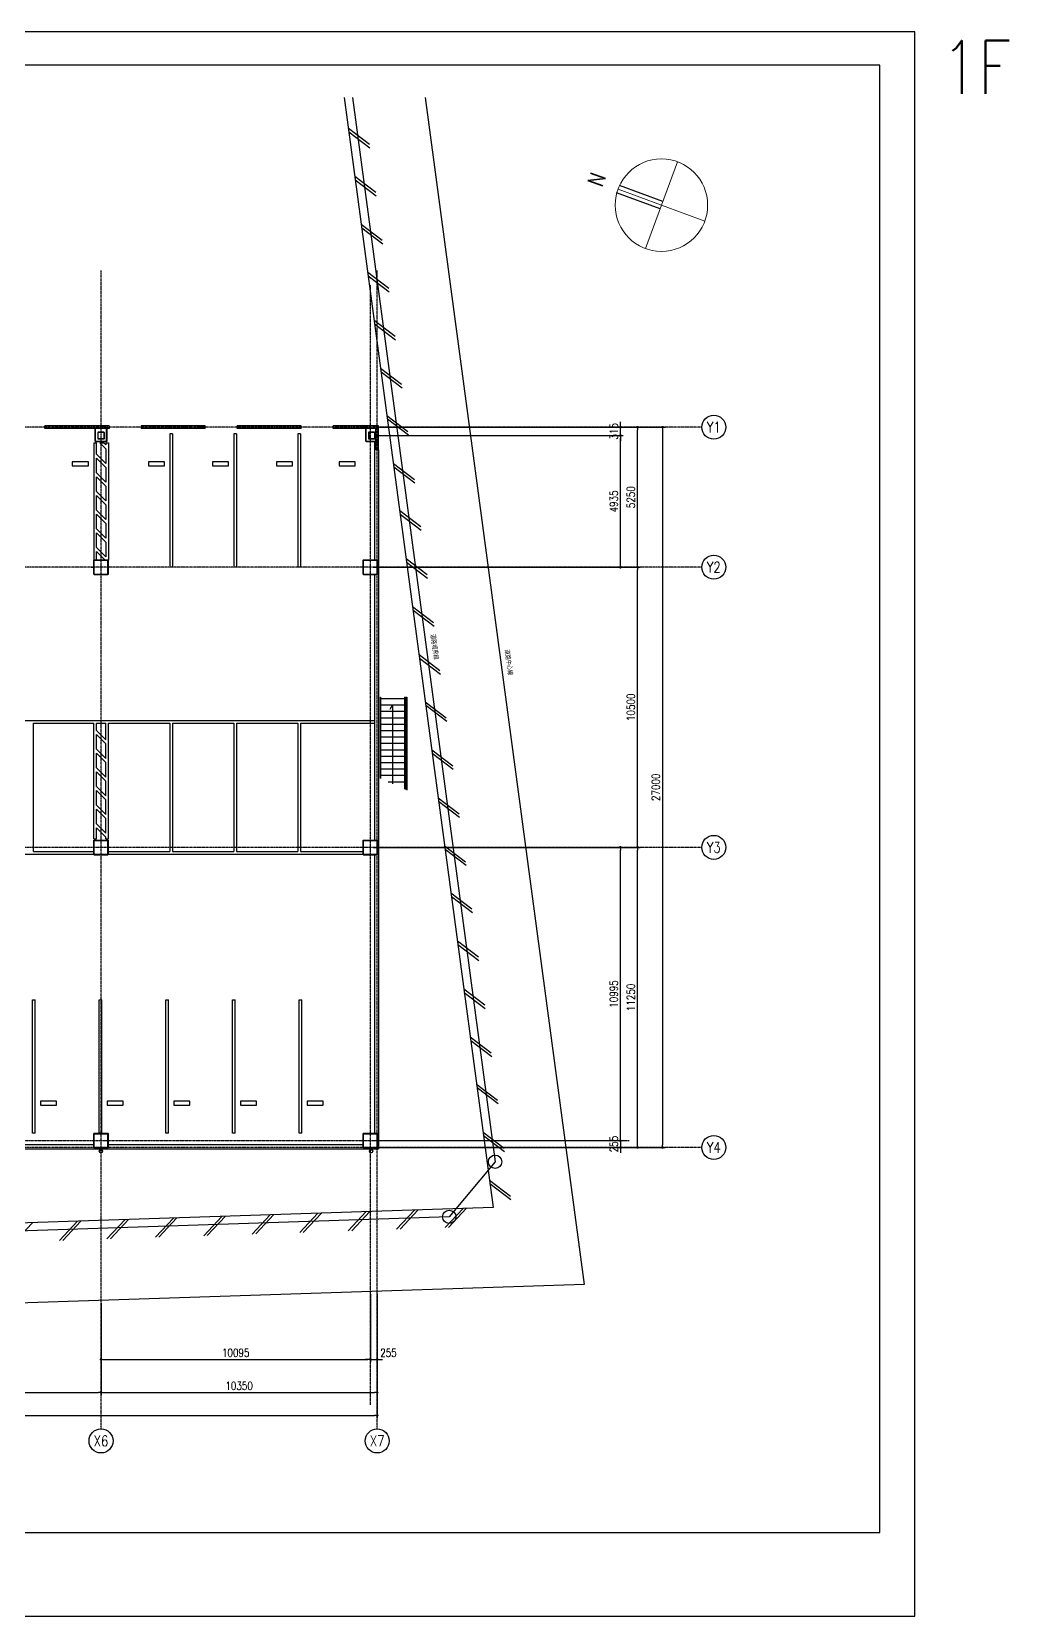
# Model space of a CAD drawing. Header units: millimetres. Extents: x 0 to 87637, y 0 to 59400.
# Drawn here: x 51002 to 87637, y 0 to 59400 of the extents above; entities that cross this region are included whole.
import ezdxf
from ezdxf.enums import TextEntityAlignment as Align

# ---------------------------------------------------------------- set-up
doc = ezdxf.new("R2010")
doc.units = ezdxf.units.MM
doc.header["$LTSCALE"] = 0.2
doc.linetypes.add('CENTER', pattern=[50.8, 31.75, -6.35, 6.35, -6.35])
doc.linetypes.add('PHANTOM', pattern=[63.5, 31.75, -6.35, 6.35, -6.35, 6.35, -6.35])
doc.layers.get('Defpoints').update_dxf_attribs({"color": 5})
for name, color, linetype in [('A_境界線', 9, 'PHANTOM'), ('A_寸法', 7, 'Continuous'), ('A_建築', 8, 'Continuous'), ('A_方位', 8, 'Continuous')]:
    doc.layers.add(name, color=color, linetype=linetype)
doc.layers.add('A_通芯', color=8, linetype='CENTER', plot=False)
doc.styles.add('Dim', font='simplex.shx', dxfattribs={"width": 0.8, "bigfont": 'extfont2.shx'})
doc.styles.get("Standard").update_dxf_attribs({"font": 'simplex.shx', "width": 0.8, "bigfont": 'extfont2.shx'})
doc.dimstyles.new('1-100', dxfattribs={"dimscale": 100, "dimtxt": 3, "dimasz": 1, "dimexe": 1, "dimexo": 1, "dimgap": 1, "dimtad": 1, "dimdec": 1, "dimrnd": 0.5, "dimdsep": 46, "dimtxsty": 'Dim', "dimblk": 'DOT', "dimcen": 2.5, "dimclrd": 256, "dimclre": 256, "dimclrt": 256, "dimadec": 0, "dimazin": 0, "dimtfac": 1, "dimtdec": 1, "dimtix": 1, "dimtmove": 2, "dimatfit": 3, "dimldrblk": 'OPEN30', "dimfxl": 1, "dimlwd": -1, "dimlwe": -1, "dimarcsym": 1})

# ---------------------------------------------------------------- blocks, each defined once
blk = doc.blocks.new('_Dot')
at = {"color": 0, "linetype": 'ByBlock', "lineweight": -2}
blk.add_line((-0.5, 0), (-1, 0), dxfattribs=at)
at = {"color": 0, "linetype": 'ByBlock', "const_width": 0.5}
blk.add_lwpolyline([(-0.25, 0, 1), (0.25, 0, 1)], format="xyb", close=True, dxfattribs=at)
blk = doc.blocks.new('*D122')
at = {"layer": 'A_寸法', "transparency": 16777216}
for p, q in [((45899, 11482), (45899, 8290)), ((53599, 11739), (53599, 8290)), ((45999, 8390), (53499, 8390))]:
    blk.add_line(p, q, dxfattribs=at)
at = {"layer": 'Defpoints', "color": 0, "transparency": 16777216}
for p in [(45899, 11582), (53599, 11839), (53599, 8390)]:
    blk.add_point(p, dxfattribs=at)
at = {"layer": 'A_寸法', "transparency": 16777216, "xscale": 100, "yscale": 100, "zscale": 100, "rotation": 180}
blk.add_blockref('_Dot', (45899, 8390), dxfattribs=at)
at = {"layer": 'A_寸法', "transparency": 16777216, "xscale": 100, "yscale": 100, "zscale": 100}
blk.add_blockref('_Dot', (53599, 8390), dxfattribs=at)
at = {"layer": 'A_寸法', "transparency": 16777216, "insert": (49749, 8640), "char_height": 300, "attachment_point": 5, "style": 'Dim'}
blk.add_mtext('7700', dxfattribs=at)
blk = doc.blocks.new('_Open30')
at = {"color": 0, "linetype": 'ByBlock', "lineweight": -2}
for p, q in [((-1, 0.27), (0, 0)), ((0, 0), (-1, -0.27)), ((0, 0), (-1, 0))]:
    blk.add_line(p, q, dxfattribs=at)
blk = doc.blocks.new('*D123')
at = {"layer": 'A_寸法', "transparency": 16777216}
for p, q in [((63949, 12083), (63949, 8290)), ((53599, 11739), (53599, 8290)), ((53699, 8390), (63849, 8390))]:
    blk.add_line(p, q, dxfattribs=at)
at = {"layer": 'Defpoints', "color": 0, "transparency": 16777216}
for p in [(63949, 12183), (53599, 11839), (63949, 8390)]:
    blk.add_point(p, dxfattribs=at)
at = {"layer": 'A_寸法', "transparency": 16777216, "xscale": 100, "yscale": 100, "zscale": 100, "rotation": 180}
blk.add_blockref('_Dot', (53599, 8390), dxfattribs=at)
at = {"layer": 'A_寸法', "transparency": 16777216, "xscale": 100, "yscale": 100, "zscale": 100}
blk.add_blockref('_Dot', (63949, 8390), dxfattribs=at)
at = {"layer": 'A_寸法', "transparency": 16777216, "insert": (58774, 8640), "char_height": 300, "attachment_point": 5, "style": 'Dim'}
blk.add_mtext('10350', dxfattribs=at)
blk = doc.blocks.new('*D126')
at = {"layer": 'A_寸法', "transparency": 16777216}
for p, q in [((63949, 12083), (63949, 7431)), ((15749, 11397), (15749, 7431)), ((15849, 7531), (63849, 7531))]:
    blk.add_line(p, q, dxfattribs=at)
at = {"layer": 'Defpoints', "color": 0, "transparency": 16777216}
for p in [(63949, 12183), (15749, 11497), (63949, 7531)]:
    blk.add_point(p, dxfattribs=at)
at = {"layer": 'A_寸法', "transparency": 16777216, "xscale": 100, "yscale": 100, "zscale": 100, "rotation": 180}
blk.add_blockref('_Dot', (15749, 7531), dxfattribs=at)
at = {"layer": 'A_寸法', "transparency": 16777216, "xscale": 100, "yscale": 100, "zscale": 100}
blk.add_blockref('_Dot', (63949, 7531), dxfattribs=at)
at = {"layer": 'A_寸法', "transparency": 16777216, "insert": (39849, 7781), "char_height": 300, "attachment_point": 5, "style": 'Dim'}
blk.add_mtext('48200', dxfattribs=at)
blk = doc.blocks.new('*D127')
at = {"layer": 'A_寸法', "transparency": 16777216}
for p, q in [((63694, 12075), (63694, 9528)), ((53599, 11739), (53599, 9528)), ((53699, 9628), (63594, 9628))]:
    blk.add_line(p, q, dxfattribs=at)
at = {"layer": 'Defpoints', "color": 0, "transparency": 16777216}
for p in [(63694, 12175), (53599, 11839), (63694, 9628)]:
    blk.add_point(p, dxfattribs=at)
at = {"layer": 'A_寸法', "transparency": 16777216, "xscale": 100, "yscale": 100, "zscale": 100, "rotation": 180}
blk.add_blockref('_Dot', (53599, 9628), dxfattribs=at)
at = {"layer": 'A_寸法', "transparency": 16777216, "xscale": 100, "yscale": 100, "zscale": 100}
blk.add_blockref('_Dot', (63694, 9628), dxfattribs=at)
at = {"layer": 'A_寸法', "transparency": 16777216, "insert": (58647, 9878), "char_height": 300, "attachment_point": 5, "style": 'Dim'}
blk.add_mtext('10095', dxfattribs=at)
blk = doc.blocks.new('*D128')
at = {"layer": 'A_寸法', "transparency": 16777216}
for p, q in [((63694, 12075), (63694, 9528)), ((63949, 12083), (63949, 9528)), ((63594, 9628), (63494, 9628)), ((63694, 9628), (63949, 9628)), ((64049, 9628), (64149, 9628))]:
    blk.add_line(p, q, dxfattribs=at)
at = {"layer": 'Defpoints', "color": 0, "transparency": 16777216}
for p in [(63694, 12175), (63949, 12183), (63949, 9628)]:
    blk.add_point(p, dxfattribs=at)
at = {"layer": 'A_寸法', "transparency": 16777216, "xscale": 100, "yscale": 100, "zscale": 100}
blk.add_blockref('_Dot', (63694, 9628), dxfattribs=at)
at = {"layer": 'A_寸法', "transparency": 16777216, "xscale": 100, "yscale": 100, "zscale": 100, "rotation": 180}
blk.add_blockref('_Dot', (63949, 9628), dxfattribs=at)
at = {"layer": 'A_寸法', "transparency": 16777216, "insert": (64372, 9878), "char_height": 300, "attachment_point": 5, "style": 'Dim'}
blk.add_mtext('255', dxfattribs=at)
blk = doc.blocks.new('*D129')
at = {"layer": 'A_寸法', "transparency": 16777216}
for p, q in [((64049, 44575), (74740, 44575)), ((74640, 44475), (74640, 17675)), ((63794, 17575), (74740, 17575))]:
    blk.add_line(p, q, dxfattribs=at)
at = {"layer": 'Defpoints', "color": 0, "transparency": 16777216}
for p in [(63949, 44575), (63694, 17575), (74640, 17575)]:
    blk.add_point(p, dxfattribs=at)
at = {"layer": 'A_寸法', "transparency": 16777216, "xscale": 100, "yscale": 100, "zscale": 100}
for p, rotation in [((74640, 44575), 90), ((74640, 17575), 270)]:
    blk.add_blockref('_Dot', p, dxfattribs=dict(at, rotation=rotation))
at = {"layer": 'A_寸法', "transparency": 16777216, "insert": (74390, 31075), "char_height": 300, "attachment_point": 5, "rotation": 90, "style": 'Dim'}
blk.add_mtext('27000', dxfattribs=at)
blk = doc.blocks.new('*D112')
at = {"layer": 'A_寸法', "transparency": 16777216}
for p, q in [((63794, 28825), (73804, 28825)), ((73704, 17675), (73704, 28725)), ((63794, 17575), (73804, 17575))]:
    blk.add_line(p, q, dxfattribs=at)
at = {"layer": 'Defpoints', "color": 0, "transparency": 16777216}
for p in [(63694, 28825), (73704, 28825), (63694, 17575)]:
    blk.add_point(p, dxfattribs=at)
at = {"layer": 'A_寸法', "transparency": 16777216, "xscale": 100, "yscale": 100, "zscale": 100}
for p, rotation in [((73704, 28825), 90), ((73704, 17575), 270)]:
    blk.add_blockref('_Dot', p, dxfattribs=dict(at, rotation=rotation))
at = {"layer": 'A_寸法', "transparency": 16777216, "insert": (73454, 23200), "char_height": 300, "attachment_point": 5, "rotation": 90, "style": 'Dim'}
blk.add_mtext('11250', dxfattribs=at)
blk = doc.blocks.new('*D113')
at = {"layer": 'A_寸法', "transparency": 16777216}
for p, q in [((63794, 39325), (73804, 39325)), ((73704, 28925), (73704, 39225)), ((63794, 28825), (73804, 28825))]:
    blk.add_line(p, q, dxfattribs=at)
at = {"layer": 'Defpoints', "color": 0, "transparency": 16777216}
for p in [(63694, 39325), (73704, 39325), (63694, 28825)]:
    blk.add_point(p, dxfattribs=at)
at = {"layer": 'A_寸法', "transparency": 16777216, "xscale": 100, "yscale": 100, "zscale": 100}
for p, rotation in [((73704, 39325), 90), ((73704, 28825), 270)]:
    blk.add_blockref('_Dot', p, dxfattribs=dict(at, rotation=rotation))
at = {"layer": 'A_寸法', "transparency": 16777216, "insert": (73454, 34075), "char_height": 300, "attachment_point": 5, "rotation": 90, "style": 'Dim'}
blk.add_mtext('10500', dxfattribs=at)
blk = doc.blocks.new('*D114')
at = {"layer": 'A_寸法', "transparency": 16777216}
for p, q in [((64049, 44575), (73804, 44575)), ((73704, 39425), (73704, 44475)), ((63794, 39325), (73804, 39325))]:
    blk.add_line(p, q, dxfattribs=at)
at = {"layer": 'Defpoints', "color": 0, "transparency": 16777216}
for p in [(63949, 44575), (73704, 44575), (63694, 39325)]:
    blk.add_point(p, dxfattribs=at)
at = {"layer": 'A_寸法', "transparency": 16777216, "xscale": 100, "yscale": 100, "zscale": 100}
for p, rotation in [((73704, 44575), 90), ((73704, 39325), 270)]:
    blk.add_blockref('_Dot', p, dxfattribs=dict(at, rotation=rotation))
at = {"layer": 'A_寸法', "transparency": 16777216, "insert": (73454, 41950), "char_height": 300, "attachment_point": 5, "rotation": 90, "style": 'Dim'}
blk.add_mtext('5250', dxfattribs=at)
blk = doc.blocks.new('*D115')
at = {"layer": 'A_寸法', "transparency": 16777216}
for p, q in [((63794, 17830), (73165, 17830)), ((73065, 17930), (73065, 18030)), ((73065, 17830), (73065, 17575)), ((63794, 17575), (73165, 17575)), ((73065, 17475), (73065, 17375))]:
    blk.add_line(p, q, dxfattribs=at)
at = {"layer": 'Defpoints', "color": 0, "transparency": 16777216}
for p in [(63694, 17830), (63694, 17575), (73065, 17575)]:
    blk.add_point(p, dxfattribs=at)
at = {"layer": 'A_寸法', "transparency": 16777216, "xscale": 100, "yscale": 100, "zscale": 100}
for p, rotation in [((73065, 17830), 270), ((73065, 17575), 90)]:
    blk.add_blockref('_Dot', p, dxfattribs=dict(at, rotation=rotation))
at = {"layer": 'A_寸法', "transparency": 16777216, "insert": (72815, 17702), "char_height": 300, "attachment_point": 5, "rotation": 90, "style": 'Dim'}
blk.add_mtext('255', dxfattribs=at)
blk = doc.blocks.new('*D116')
at = {"layer": 'A_寸法', "transparency": 16777216}
for p, q in [((63794, 28825), (73165, 28825)), ((73065, 17930), (73065, 28725)), ((63794, 17830), (73165, 17830))]:
    blk.add_line(p, q, dxfattribs=at)
at = {"layer": 'Defpoints', "color": 0, "transparency": 16777216}
for p in [(63694, 28825), (73065, 28825), (63694, 17830)]:
    blk.add_point(p, dxfattribs=at)
at = {"layer": 'A_寸法', "transparency": 16777216, "xscale": 100, "yscale": 100, "zscale": 100}
for p, rotation in [((73065, 28825), 90), ((73065, 17830), 270)]:
    blk.add_blockref('_Dot', p, dxfattribs=dict(at, rotation=rotation))
at = {"layer": 'A_寸法', "transparency": 16777216, "insert": (72815, 23327), "char_height": 300, "attachment_point": 5, "rotation": 90, "style": 'Dim'}
blk.add_mtext('10995', dxfattribs=at)
blk = doc.blocks.new('*D117')
at = {"layer": 'A_寸法', "transparency": 16777216}
for p, q in [((63844, 44260), (73165, 44260)), ((73065, 39425), (73065, 44160)), ((63794, 39325), (73165, 39325))]:
    blk.add_line(p, q, dxfattribs=at)
at = {"layer": 'Defpoints', "color": 0, "transparency": 16777216}
for p in [(63744, 44260), (73065, 44260), (63694, 39325)]:
    blk.add_point(p, dxfattribs=at)
at = {"layer": 'A_寸法', "transparency": 16777216, "xscale": 100, "yscale": 100, "zscale": 100}
for p, rotation in [((73065, 44260), 90), ((73065, 39325), 270)]:
    blk.add_blockref('_Dot', p, dxfattribs=dict(at, rotation=rotation))
at = {"layer": 'A_寸法', "transparency": 16777216, "insert": (72815, 41792), "char_height": 300, "attachment_point": 5, "rotation": 90, "style": 'Dim'}
blk.add_mtext('4935', dxfattribs=at)
blk = doc.blocks.new('*D111')
at = {"layer": 'A_寸法', "transparency": 16777216}
for p, q in [((64036, 44575), (73165, 44575)), ((73065, 44675), (73065, 44775)), ((73065, 44260), (73065, 44575)), ((63844, 44260), (73165, 44260)), ((73065, 44160), (73065, 44060))]:
    blk.add_line(p, q, dxfattribs=at)
at = {"layer": 'Defpoints', "color": 0, "transparency": 16777216}
for p in [(63936, 44575), (73065, 44575), (63744, 44260)]:
    blk.add_point(p, dxfattribs=at)
at = {"layer": 'A_寸法', "transparency": 16777216, "xscale": 100, "yscale": 100, "zscale": 100}
for p, rotation in [((73065, 44575), 270), ((73065, 44260), 90)]:
    blk.add_blockref('_Dot', p, dxfattribs=dict(at, rotation=rotation))
at = {"layer": 'A_寸法', "transparency": 16777216, "insert": (72815, 44417), "char_height": 300, "attachment_point": 5, "rotation": 90, "style": 'Dim'}
blk.add_mtext('315', dxfattribs=at)

msp = doc.modelspace()

# ---------------------------------------------------------------- linework, layer by layer
at = {"layer": 'A_境界線', "linetype": 'Continuous', "lineweight": -3}
for p, q in [((62716.26, 56935.11), (68292.94, 15329.84)), ((63018.95, 56935.11), (68366.61, 17038.52)), ((65743.09, 56935.11), (71706.87, 12441.9)), ((62871.02, 55780.5), (63657.81, 55179.7)), ((62888.52, 55649.95), (63675.31, 55049.14)), ((63112.18, 53981.33), (63898.97, 53380.52)), ((63129.68, 53850.77), (63916.47, 53249.97)), ((63353.34, 52182.15), (64140.13, 51581.35)), ((63370.84, 52051.59), (64157.63, 51450.79)), ((63594.5, 50382.97), (64381.29, 49782.17)), ((63612, 50252.42), (64398.79, 49651.62)), ((63835.65, 48583.8), (64622.44, 47983)), ((63853.15, 48453.24), (64639.94, 47852.44)), ((64076.81, 46784.62), (64863.6, 46183.82)), ((64094.31, 46654.07), (64881.1, 46053.26)), ((64313.91, 45015.7), (65100.7, 44414.9)), ((64331.41, 44885.14), (65118.2, 44284.34)), ((64555.07, 43216.52), (65341.86, 42615.72)), ((64572.57, 43085.97), (65359.36, 42485.17)), ((64792.17, 41447.6), (65578.96, 40846.8)), ((64809.67, 41317.04), (65596.46, 40716.24)), ((65033.33, 39648.42), (65820.12, 39047.62)), ((65050.83, 39517.87), (65837.62, 38917.06)), ((65274.49, 37849.25), (66061.28, 37248.44)), ((65291.99, 37718.69), (66078.78, 37117.89)), ((65515.65, 36050.07), (66302.44, 35449.27)), ((65533.15, 35919.51), (66319.94, 35318.71)), ((65752.75, 34281.15), (66539.54, 33680.35)), ((65770.25, 34150.59), (66557.04, 33549.79)), ((65993.91, 32481.97), (66780.7, 31881.17)), ((66011.41, 32351.41), (66798.2, 31750.61)), ((66235.07, 30682.79), (67021.86, 30081.99)), ((66252.57, 30552.24), (67039.36, 29951.44)), ((66476.22, 28883.62), (67263.01, 28282.82)), ((66493.72, 28753.06), (67280.51, 28152.26)), ((66713.33, 27114.7), (67500.12, 26513.9)), ((66730.82, 26984.14), (67517.62, 26383.34)), ((66954.48, 25315.52), (67741.27, 24714.72)), ((66971.98, 25184.96), (67758.77, 24584.16)), ((67195.64, 23516.34), (67982.43, 22915.54)), ((67213.14, 23385.79), (67999.93, 22784.99)), ((67436.8, 21717.17), (68223.59, 21116.37)), ((67454.3, 21586.61), (68241.09, 20985.81)), ((67673.91, 19948.25), (68460.69, 19347.44)), ((67691.41, 19817.69), (68478.19, 19216.89)), ((67915.06, 18149.07), (68701.85, 17548.27)), ((67932.56, 18018.51), (68719.35, 17417.71)), ((68366.6, 17038.5), (66648.73, 14974.86)), ((68156.22, 16349.89), (68943.01, 15749.09)), ((68173.72, 16219.34), (68960.51, 15618.54)), ((68292.94, 15329.84), (30381.83, 14066.88)), ((66648.73, 14974.9), (30386.67, 13766.87)), ((54498.28, 14870.28), (53821.98, 14147.37)), ((54629.93, 14874.67), (53953.63, 14151.75)), ((56312.54, 14930.72), (55636.23, 14207.81)), ((56444.19, 14935.11), (55767.88, 14212.19)), ((58126.8, 14991.16), (57450.5, 14268.25)), ((58258.45, 14995.55), (57582.14, 14272.63)), ((59941.06, 15051.6), (59264.75, 14328.69)), ((60072.71, 15055.99), (59396.41, 14333.07)), ((61724.81, 15111.03), (61048.51, 14388.11)), ((61856.46, 15115.41), (61180.16, 14392.5)), ((63539.07, 15171.47), (62862.76, 14448.55)), ((63670.72, 15175.85), (62994.42, 14452.94)), ((65353.33, 15231.91), (64677.03, 14508.99)), ((65484.98, 15236.29), (64808.68, 14513.38)), ((67167.59, 15292.35), (66491.29, 14569.43)), ((67299.24, 15296.73), (66622.94, 14573.81)), ((51031.92, 14754.81), (50355.61, 14031.89)), ((52714.53, 14810.86), (52038.22, 14087.94)), ((52846.18, 14815.25), (52169.87, 14092.33)), ((71706.87, 12441.9), (30432.26, 11066.89))]:
    msp.add_line(p, q, dxfattribs=at)
for centre in [(68366.61, 17038.52), (66648.73, 14974.88)]:
    msp.add_circle(centre, 250, dxfattribs=at)
at = {"layer": 'A_寸法'}
for centre in [(76562.63, 44574.86), (76562.63, 39324.86), (76562.63, 28824.86), (76562.63, 17574.86), (53599.03, 6573.75), (63949.03, 6573.75)]:
    msp.add_circle(centre, 450, dxfattribs=at)
at = {"layer": 'A_建築', "linetype": 'Continuous', "lineweight": -3}
for p, q in [((53899.03, 44624.86), (51499.03, 44624.86)), ((51499.03, 44524.86), (51499.03, 44624.86)), ((51886.46, 44624.86), (51986.46, 44524.86)), ((51930.79, 44624.86), (52030.79, 44524.86)), ((52099.03, 44524.86), (52099.03, 44624.86)), ((52486.46, 44624.86), (52586.46, 44524.86)), ((52530.78, 44624.86), (52630.78, 44524.86)), ((52699.03, 44524.86), (52699.03, 44624.86)), ((53086.46, 44624.86), (53186.46, 44524.86)), ((53130.79, 44624.86), (53230.78, 44524.86)), ((53299.03, 44524.86), (53299.03, 44624.86)), ((53686.46, 44624.86), (53786.46, 44524.86)), ((53730.78, 44624.86), (53830.78, 44524.86)), ((53899.03, 44624.86), (53899.03, 44524.86)), ((53899.03, 44524.86), (53899.03, 44624.86)), ((57499.03, 44624.86), (55099.03, 44624.86)), ((55099.03, 44624.86), (55099.03, 44524.86)), ((55486.46, 44624.86), (55586.46, 44524.86)), ((55530.78, 44624.86), (55630.78, 44524.86)), ((55699.03, 44524.86), (55699.03, 44624.86)), ((56086.46, 44624.86), (56186.46, 44524.86)), ((56130.79, 44624.86), (56230.79, 44524.86)), ((56299.03, 44524.86), (56299.03, 44624.86)), ((56686.46, 44624.86), (56786.46, 44524.86)), ((56730.78, 44624.86), (56830.78, 44524.86)), ((56899.03, 44524.86), (56899.03, 44624.86)), ((57286.46, 44624.86), (57386.46, 44524.86)), ((57330.79, 44624.86), (57430.79, 44524.86)), ((57499.03, 44524.86), (57499.03, 44624.86)), ((61099.03, 44624.86), (58699.03, 44624.86)), ((58699.03, 44524.86), (58699.03, 44624.86)), ((59086.46, 44624.86), (59186.46, 44524.86)), ((59130.78, 44624.86), (59230.79, 44524.86)), ((59299.03, 44524.86), (59299.03, 44624.86)), ((59686.46, 44624.86), (59786.46, 44524.86)), ((59730.78, 44624.86), (59830.78, 44524.86)), ((59899.03, 44524.86), (59899.03, 44624.86)), ((60286.46, 44624.86), (60386.46, 44524.86)), ((60330.79, 44624.86), (60430.79, 44524.86)), ((60499.03, 44524.86), (60499.03, 44624.86)), ((60886.46, 44624.86), (60986.46, 44524.86)), ((60930.78, 44624.86), (61030.78, 44524.86)), ((61099.03, 44524.86), (61099.03, 44624.86)), ((63999.02, 44624.86), (62299.03, 44624.86)), ((62299.03, 44524.86), (62299.03, 44624.86)), ((62686.46, 44624.86), (62786.46, 44524.86)), ((62730.79, 44624.86), (62830.78, 44524.86)), ((62899.03, 44524.86), (62899.03, 44624.86)), ((63286.46, 44624.86), (63386.46, 44524.86)), ((63330.78, 44624.86), (63430.78, 44524.86)), ((63449.03, 44524.86), (63449.03, 44624.86)), ((63886.46, 44624.86), (63999.02, 44512.3)), ((63930.78, 44624.86), (63999.02, 44556.62)), ((63999.02, 43724.86), (63999.02, 44624.86)), ((53899.03, 44524.86), (51499.03, 44524.86)), ((53324.02, 43985.86), (53424.02, 43985.86)), ((53324.03, 43985.86), (53324.03, 39584.86)), ((53374.03, 44049.86), (53374.03, 44524.86)), ((53374.03, 44049.86), (53389.03, 44034.86)), ((53384.03, 44044.86), (53384.03, 44524.86)), ((53384.03, 44050.86), (53808.03, 44050.86)), ((53384.03, 44044.86), (53814.03, 44044.86)), ((53389.03, 44034.86), (53809.03, 44034.86)), ((53390.03, 44050.86), (53390.03, 44524.86)), ((53424.02, 43560.75), (53424.02, 43985.86)), ((53474.03, 44367.86), (53474.03, 44151.86)), ((53486.03, 44367.86), (53486.03, 44151.86)), ((53707.03, 44384.86), (53491.03, 44384.86)), ((53707.03, 44372.86), (53491.03, 44372.86)), ((53491.03, 44146.86), (53707.03, 44146.86)), ((53491.03, 44134.86), (53707.03, 44134.86)), ((53774.03, 43769.32), (53557.49, 43985.86)), ((53557.49, 43985.86), (53698.92, 43985.86)), ((53774.03, 43910.74), (53698.92, 43985.86)), ((53712.03, 44151.86), (53712.03, 44367.86)), ((53724.03, 44151.86), (53724.03, 44367.86)), ((53774.03, 43985.86), (53774.03, 43910.74)), ((53774.03, 43985.86), (53874.03, 43985.86)), ((53808.03, 44050.86), (53808.03, 44524.86)), ((53824.03, 44049.86), (53809.03, 44034.86)), ((53814.03, 44044.86), (53814.03, 44524.86)), ((53824.03, 44049.86), (53824.03, 44524.86)), ((53874.03, 43985.86), (53874.03, 39584.86)), ((57499.03, 44524.86), (55099.03, 44524.86)), ((56274.03, 44324.86), (56174.03, 44324.86)), ((56174.03, 44324.86), (56174.03, 39324.86)), ((56274.03, 44324.86), (56274.03, 39324.86)), ((58674.03, 44324.86), (58574.03, 44324.86)), ((58574.03, 44324.86), (58574.03, 39324.86)), ((58674.03, 44324.86), (58674.03, 39324.86)), ((61099.03, 44524.86), (58699.03, 44524.86)), ((61074.03, 44324.86), (60974.03, 44324.86)), ((60974.03, 44324.86), (60974.03, 39324.86)), ((61074.03, 44324.86), (61074.03, 39324.86)), ((63999.02, 44524.86), (62299.03, 44524.86)), ((63519.03, 44049.86), (63519.03, 44524.86)), ((63519.03, 44049.86), (63534.03, 44034.86)), ((63529.03, 44044.86), (63529.03, 44524.86)), ((63529.03, 44050.86), (63899.02, 44050.86)), ((63529.03, 44044.86), (63899.02, 44044.86)), ((63534.03, 44034.86), (63899.02, 44034.86)), ((63535.03, 44050.86), (63535.03, 44524.86)), ((63619.03, 44367.86), (63619.03, 44151.86)), ((63631.03, 44367.86), (63631.03, 44151.86)), ((63852.03, 44384.86), (63636.03, 44384.86)), ((63852.03, 44372.86), (63636.03, 44372.86)), ((63636.03, 44146.86), (63852.03, 44146.86)), ((63636.03, 44134.86), (63852.03, 44134.86)), ((63849.02, 44034.86), (63849.02, 39599.86)), ((63857.03, 44151.86), (63857.03, 44367.86)), ((63869.03, 44151.86), (63869.03, 44367.86)), ((63899.02, 43724.86), (63899.02, 44524.86)), ((63999.02, 44124.86), (63899.02, 44124.86)), ((63899.02, 44056.62), (63999.02, 43956.62)), ((63899.02, 44012.29), (63999.02, 43912.29)), ((53774.03, 43210.75), (53424.02, 43560.75)), ((53774.03, 43069.32), (53424.02, 43419.33)), ((53424.02, 42860.75), (53424.02, 43419.33)), ((53774.03, 43769.32), (53774.03, 43210.75)), ((63999.02, 43724.86), (63899.02, 43724.86)), ((63999.02, 43724.86), (63999.02, 17524.86)), ((53124.03, 43274.86), (52524.03, 43274.86)), ((52524.03, 43274.86), (52524.03, 43124.86)), ((52524.03, 43124.86), (53124.03, 43124.86)), ((53124.03, 43124.86), (53124.03, 43274.86)), ((53774.03, 42510.74), (53424.02, 42860.75)), ((53774.03, 43069.32), (53774.03, 42510.74)), ((55974.03, 43274.86), (55374.03, 43274.86)), ((55374.03, 43274.86), (55374.03, 43124.86)), ((55374.03, 43124.86), (55974.03, 43124.86)), ((55974.03, 43124.86), (55974.03, 43274.86)), ((58374.03, 43274.86), (57774.03, 43274.86)), ((57774.03, 43274.86), (57774.03, 43124.86)), ((57774.03, 43124.86), (58374.03, 43124.86)), ((58374.03, 43124.86), (58374.03, 43274.86)), ((60774.03, 43274.86), (60174.03, 43274.86)), ((60174.03, 43274.86), (60174.03, 43124.86)), ((60174.03, 43124.86), (60774.03, 43124.86)), ((60774.03, 43124.86), (60774.03, 43274.86)), ((63129.02, 43274.86), (62529.02, 43274.86)), ((62529.02, 43274.86), (62529.02, 43124.86)), ((62529.02, 43124.86), (63129.02, 43124.86)), ((63129.02, 43124.86), (63129.02, 43274.86)), ((53774.03, 42369.32), (53424.02, 42719.33)), ((53424.02, 42160.75), (53424.02, 42719.33)), ((53774.03, 42369.32), (53774.03, 41810.74)), ((53774.03, 41810.74), (53424.02, 42160.75)), ((53774.03, 41669.32), (53424.02, 42019.33)), ((53424.02, 41460.75), (53424.02, 42019.33)), ((53774.03, 41669.32), (53774.03, 41110.74)), ((53774.03, 41110.74), (53424.02, 41460.75)), ((53774.03, 40969.32), (53424.02, 41319.33)), ((53424.02, 40760.75), (53424.02, 41319.33)), ((53774.03, 40410.74), (53424.02, 40760.75)), ((53774.03, 40269.32), (53424.02, 40619.33)), ((53424.02, 40060.75), (53424.02, 40619.33)), ((53774.03, 40969.32), (53774.03, 40410.74)), ((53774.03, 39710.74), (53424.02, 40060.75)), ((53743.49, 39599.86), (53424.02, 39919.33)), ((53424.02, 39599.86), (53424.02, 39919.33)), ((53774.03, 40269.32), (53774.03, 39710.74)), ((53224.02, 39324.86), (53324.02, 39324.86)), ((53339.03, 39599.86), (53324.03, 39584.86)), ((53324.03, 39064.86), (53324.03, 39584.86)), ((53334.03, 39589.86), (53864.03, 39589.86)), ((53334.03, 39059.86), (53334.03, 39589.86)), ((53334.03, 39583.86), (53858.03, 39583.86)), ((53339.03, 39599.86), (53859.03, 39599.86)), ((53340.03, 39065.86), (53340.03, 39583.86)), ((53858.03, 39065.86), (53858.03, 39583.86)), ((53859.03, 39599.86), (53874.03, 39584.86)), ((53864.03, 39059.86), (53864.03, 39589.86)), ((53974.02, 39324.86), (53874.02, 39324.86)), ((53874.03, 39064.86), (53874.03, 39584.86)), ((56274.03, 39324.86), (56174.03, 39324.86)), ((58674.03, 39324.86), (58574.03, 39324.86)), ((61074.03, 39324.86), (60974.03, 39324.86)), ((63434.03, 39599.86), (63419.03, 39584.86)), ((63419.03, 39064.86), (63419.03, 39584.86)), ((63429.03, 39589.86), (63959.03, 39589.86)), ((63429.03, 39059.86), (63429.03, 39589.86)), ((63429.03, 39583.86), (63953.03, 39583.86)), ((63434.03, 39599.86), (63954.03, 39599.86)), ((63435.03, 39065.86), (63435.03, 39583.86)), ((63953.03, 39065.86), (63953.03, 39583.86)), ((63954.03, 39599.86), (63969.03, 39584.86)), ((63959.03, 39059.86), (63959.03, 39589.86)), ((63969.03, 39064.86), (63969.03, 39584.86)), ((53324.03, 39064.86), (53339.03, 39049.86)), ((53334.03, 39065.86), (53858.03, 39065.86)), ((53334.03, 39059.86), (53864.03, 39059.86)), ((53339.03, 39049.86), (53859.03, 39049.86)), ((53874.03, 39064.86), (53859.03, 39049.86)), ((63419.03, 39064.86), (63434.03, 39049.86)), ((63429.03, 39065.86), (63953.03, 39065.86)), ((63429.03, 39059.86), (63959.03, 39059.86)), ((63434.03, 39049.86), (63954.03, 39049.86)), ((63849.02, 39049.86), (63849.02, 29099.86)), ((63969.03, 39064.86), (63954.03, 39049.86)), ((64062.03, 34454.86), (64074.03, 34454.86)), ((64062.03, 34454.86), (64062.03, 31415.05)), ((64074.03, 34454.86), (64074.03, 31409.71)), ((64974.03, 34454.86), (64986.03, 34454.86)), ((64974.03, 34454.86), (64974.03, 31009.09)), ((64986.03, 34454.86), (64986.03, 31003.75)), ((65006.03, 34454.86), (65056.03, 34454.86)), ((65006.03, 34454.86), (65006.03, 30994.85)), ((65056.03, 34454.86), (65056.03, 30972.59)), ((64074.03, 34404.86), (64974.03, 34404.86)), ((64074.03, 34164.86), (64974.03, 34164.86)), ((64074.03, 33924.86), (64974.03, 33924.86)), ((64524.03, 34164.86), (64420.96, 33986.86)), ((64524.03, 34164.86), (64524.03, 31209.4)), ((27724.02, 33574.86), (63849.02, 33574.86)), ((51074.03, 28674.86), (51074.03, 33474.86)), ((51074.03, 33474.86), (53324.02, 33474.86)), ((53324.02, 29149.86), (53324.02, 33474.86)), ((53424.02, 33474.86), (53774.03, 33474.86)), ((53424.02, 33200.74), (53424.02, 33474.86)), ((53774.03, 32850.74), (53774.03, 33474.86)), ((53874.03, 33474.86), (56174.03, 33474.86)), ((53874.03, 29149.86), (53874.03, 33474.86)), ((56174.03, 33474.86), (56174.03, 28674.86)), ((56274.03, 33474.86), (58574.03, 33474.86)), ((56274.03, 33474.86), (56274.03, 28674.86)), ((58574.03, 33474.86), (58574.03, 28674.86)), ((58674.03, 33474.86), (60974.03, 33474.86)), ((58674.03, 33474.86), (58674.03, 28674.86)), ((60974.03, 33474.86), (60974.03, 28674.86)), ((61074.03, 33474.86), (63849.02, 33474.86)), ((61074.03, 33474.86), (61074.03, 28674.86)), ((64074.03, 33684.86), (64974.03, 33684.86)), ((64074.03, 33444.86), (64974.03, 33444.86)), ((53774.03, 32850.74), (53424.02, 33200.74)), ((53424.02, 32500.74), (53424.02, 33059.32)), ((53774.03, 32709.32), (53424.02, 33059.32)), ((53774.03, 32150.74), (53774.03, 32709.32)), ((64074.03, 33204.86), (64974.03, 33204.86)), ((64074.03, 32964.86), (64974.03, 32964.86)), ((64074.03, 32724.86), (64974.03, 32724.86)), ((53774.03, 32150.74), (53424.02, 32500.74)), ((53424.02, 31800.74), (53424.02, 32359.32)), ((53774.03, 32009.32), (53424.02, 32359.32)), ((64074.03, 32484.86), (64974.03, 32484.86)), ((64074.03, 32244.86), (64974.03, 32244.86)), ((53774.03, 31450.74), (53424.02, 31800.74)), ((53424.02, 31100.74), (53424.02, 31659.32)), ((53774.03, 31309.32), (53424.02, 31659.32)), ((53774.03, 31450.74), (53774.03, 32009.32)), ((64074.03, 32004.86), (64974.03, 32004.86)), ((64074.03, 31764.86), (64974.03, 31764.86)), ((64074.03, 31524.86), (64974.03, 31524.86)), ((53774.03, 30750.74), (53424.02, 31100.74)), ((53424.02, 30400.74), (53424.02, 30959.32)), ((53774.03, 30609.32), (53424.02, 30959.32)), ((53774.03, 30750.74), (53774.03, 31309.32)), ((64354.51, 31284.86), (64974.03, 31284.86)), ((53774.03, 30050.74), (53424.02, 30400.74)), ((53774.03, 30050.74), (53774.03, 30609.32)), ((53424.02, 29700.74), (53424.02, 30259.32)), ((53774.03, 29909.32), (53424.02, 30259.32)), ((53774.03, 29350.74), (53424.02, 29700.74)), ((53774.03, 29350.74), (53774.03, 29909.32)), ((53324.02, 29149.86), (53424.02, 29149.86)), ((53424.02, 29149.86), (53424.02, 29559.32)), ((53774.03, 29209.32), (53424.02, 29559.32)), ((53774.03, 29149.86), (53774.03, 29209.32)), ((53774.03, 29149.86), (53874.03, 29149.86)), ((46174.02, 28574.86), (53324.03, 28574.86)), ((51074.03, 28674.86), (53324.03, 28674.86)), ((53339.03, 29099.86), (53324.03, 29084.86)), ((53324.03, 28564.86), (53324.03, 29084.86)), ((53324.03, 28564.86), (53339.03, 28549.86)), ((53334.03, 29089.86), (53864.03, 29089.86)), ((53334.03, 28559.86), (53334.03, 29089.86)), ((53334.03, 29083.86), (53858.03, 29083.86)), ((53334.03, 28565.86), (53858.03, 28565.86)), ((53334.03, 28559.86), (53864.03, 28559.86)), ((53339.03, 29099.86), (53859.03, 29099.86)), ((53339.03, 28549.86), (53859.03, 28549.86)), ((53340.03, 28565.86), (53340.03, 29083.86)), ((53858.03, 28565.86), (53858.03, 29083.86)), ((53859.03, 29099.86), (53874.03, 29084.86)), ((53874.03, 28564.86), (53859.03, 28549.86)), ((53864.03, 28559.86), (53864.03, 29089.86)), ((53874.03, 28564.86), (53874.03, 29084.86)), ((53874.03, 28674.86), (56174.03, 28674.86)), ((53874.03, 28574.86), (63419.03, 28574.86)), ((56274.03, 28674.86), (58574.03, 28674.86)), ((58674.03, 28674.86), (60974.03, 28674.86)), ((61074.03, 28674.86), (63419.03, 28674.86)), ((63434.03, 29099.86), (63419.03, 29084.86)), ((63419.03, 28564.86), (63419.03, 29084.86)), ((63419.03, 28564.86), (63434.03, 28549.86)), ((63429.03, 29089.86), (63959.03, 29089.86)), ((63429.03, 28559.86), (63429.03, 29089.86)), ((63429.03, 29083.86), (63953.03, 29083.86)), ((63429.03, 28565.86), (63953.03, 28565.86)), ((63429.03, 28559.86), (63959.03, 28559.86)), ((63434.03, 29099.86), (63954.03, 29099.86)), ((63434.03, 28549.86), (63954.03, 28549.86)), ((63435.03, 28565.86), (63435.03, 29083.86)), ((63849.02, 28549.86), (63849.02, 18104.86)), ((63953.03, 28565.86), (63953.03, 29083.86)), ((63954.03, 29099.86), (63969.03, 29084.86)), ((63969.03, 28564.86), (63954.03, 28549.86)), ((63959.03, 28559.86), (63959.03, 29089.86)), ((63969.03, 28564.86), (63969.03, 29084.86)), ((51029.02, 18104.86), (51029.02, 23104.86)), ((51029.02, 23104.86), (51129.02, 23104.86)), ((51129.02, 18104.86), (51129.02, 23104.86)), ((53529.02, 18104.86), (53529.02, 23104.86)), ((53529.02, 23104.86), (53629.02, 23104.86)), ((53629.02, 18104.86), (53629.02, 23104.86)), ((56029.03, 18104.86), (56029.03, 23104.86)), ((56029.03, 23104.86), (56129.02, 23104.86)), ((56129.02, 18104.86), (56129.02, 23104.86)), ((58529.02, 18104.86), (58529.02, 23104.86)), ((58529.02, 23104.86), (58629.02, 23104.86)), ((58629.02, 18104.86), (58629.02, 23104.86)), ((61029.02, 18104.86), (61029.02, 23104.86)), ((61029.02, 23104.86), (61129.03, 23104.86)), ((61129.03, 18104.86), (61129.03, 23104.86)), ((51929.02, 19304.86), (51329.02, 19304.86)), ((51329.02, 19304.86), (51329.02, 19154.86)), ((51329.02, 19154.86), (51929.02, 19154.86)), ((51929.02, 19154.86), (51929.02, 19304.86)), ((54429.02, 19304.86), (53829.03, 19304.86)), ((53829.03, 19304.86), (53829.03, 19154.86)), ((53829.03, 19154.86), (54429.02, 19154.86)), ((54429.02, 19154.86), (54429.02, 19304.86)), ((56929.03, 19304.86), (56329.02, 19304.86)), ((56329.02, 19304.86), (56329.02, 19154.86)), ((56329.02, 19154.86), (56929.03, 19154.86)), ((56929.03, 19154.86), (56929.03, 19304.86)), ((59429.02, 19304.86), (58829.02, 19304.86)), ((58829.02, 19304.86), (58829.02, 19154.86)), ((58829.02, 19154.86), (59429.02, 19154.86)), ((59429.02, 19154.86), (59429.02, 19304.86)), ((61929.02, 19304.86), (61329.03, 19304.86)), ((61329.03, 19304.86), (61329.03, 19154.86)), ((61329.03, 19154.86), (61929.02, 19154.86)), ((61929.02, 19154.86), (61929.02, 19304.86)), ((51129.02, 18104.86), (51029.02, 18104.86)), ((53339.03, 18104.86), (53324.03, 18089.86)), ((53324.03, 17569.86), (53324.03, 18089.86)), ((53334.03, 18094.86), (53864.03, 18094.86)), ((53334.03, 17564.86), (53334.03, 18094.86)), ((53334.03, 18088.86), (53858.03, 18088.86)), ((53339.03, 18104.86), (53859.03, 18104.86)), ((53340.03, 17570.86), (53340.03, 18088.86)), ((53629.02, 18104.86), (53529.02, 18104.86)), ((53858.03, 17570.86), (53858.03, 18088.86)), ((53859.03, 18104.86), (53874.03, 18089.86)), ((53864.03, 17564.86), (53864.03, 18094.86)), ((53874.03, 17569.86), (53874.03, 18089.86)), ((56129.02, 18104.86), (56029.03, 18104.86)), ((58629.02, 18104.86), (58529.02, 18104.86)), ((61129.03, 18104.86), (61029.02, 18104.86)), ((63434.03, 18104.86), (63419.03, 18089.86)), ((63419.03, 17569.86), (63419.03, 18089.86)), ((63429.03, 18094.86), (63959.03, 18094.86)), ((63429.03, 17564.86), (63429.03, 18094.86)), ((63429.03, 18088.86), (63953.03, 18088.86)), ((63434.03, 18104.86), (63954.03, 18104.86)), ((63435.03, 17570.86), (63435.03, 18088.86)), ((63953.03, 17570.86), (63953.03, 18088.86)), ((63954.03, 18104.86), (63969.03, 18089.86)), ((63959.03, 17564.86), (63959.03, 18094.86)), ((63969.03, 17569.86), (63969.03, 18089.86)), ((20929.03, 17524.86), (63999.02, 17524.86)), ((53324.03, 17674.86), (46174.03, 17674.86)), ((53324.03, 17569.86), (53339.03, 17554.86)), ((53334.03, 17570.86), (53858.03, 17570.86)), ((53334.03, 17564.86), (53864.03, 17564.86)), ((53339.03, 17554.86), (53859.03, 17554.86)), ((53874.03, 17569.86), (53859.03, 17554.86)), ((63434.03, 17674.86), (53874.03, 17674.86)), ((63419.03, 17569.86), (63434.03, 17554.86)), ((63429.03, 17570.86), (63953.03, 17570.86)), ((63429.03, 17564.86), (63959.03, 17564.86)), ((63434.03, 17554.86), (63954.03, 17554.86)), ((63969.03, 17569.86), (63954.03, 17554.86))]:
    msp.add_line(p, q, dxfattribs=at)
for centre in [(53597.03, 17432.43), (63717.03, 17432.43)]:
    msp.add_circle(centre, 62.5, dxfattribs=at)
for centre, radius, start, end in [((53491.03, 44367.86), 17, 90, 180), ((53491.03, 44151.86), 17, 180, 270), ((53491.03, 44367.86), 5, 90, 180), ((53491.03, 44151.86), 5, 180, 270), ((53707.03, 44367.86), 17, 0, 90), ((53707.03, 44367.86), 5, 0, 90), ((53707.03, 44151.86), 5, 270, 0), ((53707.03, 44151.86), 17, 270, 0), ((63636.03, 44367.86), 17, 90, 180), ((63636.03, 44151.86), 17, 180, 270), ((63636.03, 44367.86), 5, 90, 180), ((63636.03, 44151.86), 5, 180, 270), ((63852.03, 44367.86), 17, 0, 90), ((63852.03, 44367.86), 5, 0, 90), ((63852.03, 44151.86), 5, 270, 0), ((63852.03, 44151.86), 17, 270, 0)]:
    msp.add_arc(centre, radius, start, end, dxfattribs=at)
at = {"layer": 'A_方位', "lineweight": 13}
for p, q in [((74002.92, 51273.72), (75197.04, 54526.24)), ((76226.27, 52302.95), (72973.75, 53497.07))]:
    msp.add_line(p, q, dxfattribs=at)
at = {"layer": 'A_方位', "lineweight": 25}
for p, q in [((74651.68, 53040.82), (73025.45, 53637.88)), ((74548.28, 52759.2), (72922.05, 53356.26))]:
    msp.add_line(p, q, dxfattribs=at)
at = {"layer": 'A_方位', "lineweight": 13}
msp.add_circle((74599.37, 52899.34), 1733.05, dxfattribs=at)
at = {"layer": 'A_通芯'}
for p, q in [((53599.03, 7025.56), (53599.03, 50448.4)), ((63694.05, 7924.66), (63694.05, 49914.89)), ((63949.03, 7025.56), (63949.03, 50448.4)), ((76110.81, 44574.86), (9707.29, 44574.86)), ((76110.81, 39324.86), (9707.29, 39324.86)), ((76110.81, 28824.86), (9707.29, 28824.86)), ((10555.19, 17829.88), (73397.26, 17829.88)), ((76110.81, 17574.86), (9707.29, 17574.86))]:
    msp.add_line(p, q, dxfattribs=at)
at = {"layer": 'Defpoints'}
for points in [[(0, 0), (84100, 0), (84100, 59400), (0, 59400)], [(1315, 3138.54), (82785, 3138.54), (82785, 58150), (1315, 58150)]]:
    msp.add_lwpolyline(points, close=True, dxfattribs=at)

# ---------------------------------------------------------------- texts
at = {"layer": 'A_境界線', "linetype": 'Continuous', "lineweight": -3, "width": 0.8}
for s, p in [('道路境界線', (65885.56, 36801.21)), ('道路中心線', (68665.09, 36221.81))]:
    msp.add_text(s, height=172.932, rotation=277.6344124, dxfattribs=at).set_placement(p, align=Align.BOTTOM_LEFT)
at = {"layer": 'A_寸法', "width": 0.8}
for s, p in [('Y1', (76562.63, 44574.86)), ('Y2', (76562.63, 39324.86)), ('Y3', (76562.63, 28824.86)), ('Y4', (76562.63, 17574.86)), ('X6', (53599.03, 6573.75)), ('X7', (63949.03, 6573.75))]:
    msp.add_text(s, height=400, dxfattribs=at).set_placement(p, align=Align.MIDDLE)
at = {"layer": 'A_方位', "width": 0.8}
msp.add_text('N', height=600, rotation=69.8260551, dxfattribs=at).set_placement((71809.04, 53750.31), align=Align.TOP_LEFT)
at = {"layer": 'Defpoints', "width": 0.8}
msp.add_text('1F', height=2000, dxfattribs=at).set_placement((85100, 57066.67))

# ---------------------------------------------------------------- dimensions: what is measured, and where the dimension line sits
at = {"layer": 'A_寸法'}
for base, p1, p2, picture, middle in [((73704.31, 44574.86), (63694.03, 39324.84), (63949.03, 44574.86), '*D114', (73454.31, 41949.85)), ((74640.2, 17574.86), (63949.03, 44574.86), (63694.05, 17574.86), '*D129', (74390.2, 31074.86)), ((73065.14, 44574.86), (63744.03, 44259.85), (63936.46, 44574.86), '*D111', (72815.14, 44417.36)), ((73065.14, 44259.85), (63694.05, 39324.86), (63744.03, 44259.85), '*D117', (72815.14, 41792.36)), ((73704.31, 39324.86), (63694.05, 28824.86), (63694.05, 39324.86), '*D113', (73454.31, 34074.86)), ((73704.31, 28824.86), (63694.05, 17574.86), (63694.03, 28824.86), '*D112', (73454.31, 23199.86)), ((73065.14, 28824.86), (63694.05, 17829.88), (63694.05, 28824.86), '*D116', (72815.14, 23327.37)), ((73065.14, 17574.86), (63694.05, 17829.88), (63694.05, 17574.86), '*D115', (72815.14, 17702.37))]:
    dim = msp.add_linear_dim(base=base, p1=p1, p2=p2, angle=90, dimstyle='1-100', dxfattribs=at)
    dim.commit()
    dim.dimension.update_dxf_attribs({"geometry": picture, "text_midpoint": middle})
for base, p1, p2, picture, middle in [((63949.03, 7530.64), (15749.03, 11497.26), (63949.03, 12183.46), '*D126', (39849.03, 7780.64)), ((63949.03, 8390.06), (53599.03, 11838.66), (63949.03, 12183.46), '*D123', (58774.03, 8640.06)), ((63694.05, 9628.33), (53599.03, 11838.66), (63694.05, 12174.97), '*D127', (58646.54, 9878.33)), ((53599.03, 8390.06), (45899.03, 11582.14), (53599.03, 11838.66), '*D122', (49749.03, 8640.06))]:
    dim = msp.add_linear_dim(base=base, p1=p1, p2=p2, dimstyle='1-100', dxfattribs=at)
    dim.commit()
    dim.dimension.update_dxf_attribs({"geometry": picture, "text_midpoint": middle})
dim = msp.add_linear_dim(base=(63949.03, 9628.33), p1=(63694.05, 12174.97), p2=(63949.03, 12183.46), dimstyle='1-100', dxfattribs=at)
dim.commit()
dim.dimension.update_dxf_attribs({"geometry": '*D128', "text_midpoint": (64371.54, 9878.33), "dimtype": 160})

doc.saveas('drawing.dxf')
